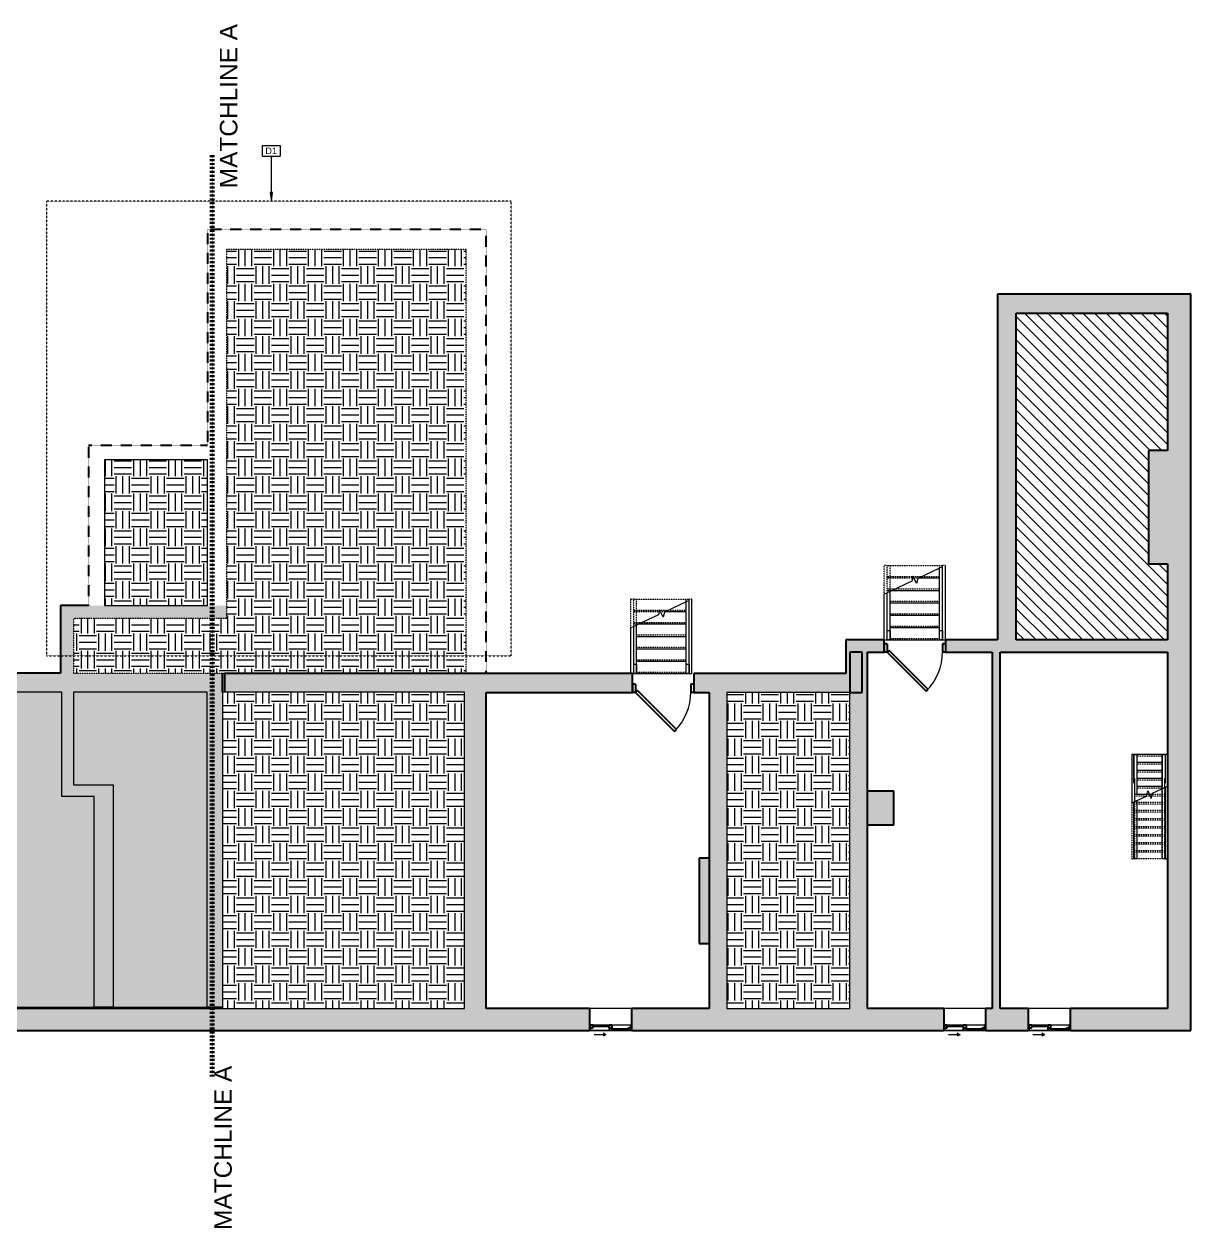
# Model space of a CAD drawing. Header units: inches. Extents: x -529 to 1015, y -2066 to -1239.
# Drawn here: x 214 to 1015, y -2066 to -1239 of the extents above; entities that cross this region are included whole.
import ezdxf

# ---------------------------------------------------------------- set-up
doc = ezdxf.new("R2010")
doc.units = ezdxf.units.IN
doc.header["$MEASUREMENT"] = 0
for name, pattern in [('Dash', [0.25, 0.125, -0.125]), ('Dash 1_16_', [0.125, 0.0625, -0.0625]), ('Demolished', [0.1875, 0.125, -0.0625]), ('Overhead 1_16_', [0.101562, 0.0625, -0.039062])]:
    doc.linetypes.add(name, pattern=pattern)
for name, color, linetype, lineweight in [('A-ANNO-KEYN', 231, 'Continuous', 9), ('A-ANNO-MATC', 214, 'Dash', 140), ('A-DETL', 90, 'Continuous', 9), ('A-DETL-GENF', 92, 'Continuous', 9), ('A-DETL-THIN', 151, 'Continuous', 9), ('A-DOOR', 31, 'Continuous', 18), ('A-DOOR-FRAM', 31, 'Continuous', 30), ('A-FLOR-HRAL', 11, 'Continuous', 18), ('A-GLAZ', 151, 'Continuous', 18), ('A-WALL', 113, 'Continuous', 18), ('A-WALL-PATT', 111, 'Continuous', 18), ('G-ANNO-TEXT', 231, 'Continuous', 9), ('I-WALL', 2, 'Continuous', 18), ('S-STRS', 31, 'Continuous', 18), ('S-STRS-MBND', 31, 'Continuous', 18)]:
    doc.layers.add(name, color=color, linetype=linetype, lineweight=lineweight)
doc.styles.add('Arial', font='arial.ttf', dxfattribs={"height": 4.5})
doc.styles.add('Swis721 Lt BT_1', font='swissl.ttf', dxfattribs={"height": 12})
pattern_1 = [(0, (0, 0), (12, 12), [12, -12]), (0, (0, 4.5), (12, 12), [12, -12]), (0, (0, 9), (12, 12), [12, -12]), (90, (1.5, 10.5), (-12, 12), [12, -12]), (90, (6, 10.5), (-12, 12), [12, -12]), (90, (10.5, 10.5), (-12, 12), [12, -12])]

# ---------------------------------------------------------------- blocks, each defined once
blk = doc.blocks.new('Top Rail Type - Top Rail_Internal_-5121904-BASEMENT - DEMOLITION')
at = {"layer": 'A-FLOR-HRAL', "lineweight": 9}
for p, q in [((975.82, -1740.61), (977.82, -1740.61)), ((975.82, -1760.16), (975.82, -1740.61)), ((977.82, -1740.61), (977.82, -1768.11)), ((975.82, -1812.11), (975.82, -1773.12)), ((977.82, -1772.18), (977.82, -1812.11)), ((977.82, -1812.11), (975.82, -1812.11))]:
    blk.add_line(p, q, dxfattribs=at)
blk = doc.blocks.new('Top Rail Type - Top Rail_Internal_-V1-BASEMENT - DEMOLITION')
at = {"layer": 'A-FLOR-HRAL', "lineweight": 9}
for p, q in [((977.82, -1740.61), (975.82, -1740.61)), ((975.82, -1740.61), (975.82, -1760.16)), ((977.82, -1740.61), (977.82, -1768.11))]:
    blk.add_line(p, q, dxfattribs=at)
at = {"layer": 'A-FLOR-HRAL', "linetype": 'Overhead 1_16_', "lineweight": 9}
for p, q in [((975.82, -1773.12), (975.82, -1812.11)), ((977.82, -1772.18), (977.82, -1812.11)), ((977.82, -1812.11), (975.82, -1812.11))]:
    blk.add_line(p, q, dxfattribs=at)
blk = doc.blocks.new('Top Rail Type - Top Rail_Internal_-5121915-BASEMENT - DEMOLITION')
at = {"layer": 'A-FLOR-HRAL', "lineweight": 9}
for p, q in [((995.31, -1740.61), (997.31, -1740.61)), ((995.31, -1812.11), (995.31, -1740.61)), ((997.31, -1740.61), (997.31, -1760.16)), ((997.31, -1763.1), (997.31, -1812.11)), ((997.31, -1812.11), (995.31, -1812.11))]:
    blk.add_line(p, q, dxfattribs=at)
blk = doc.blocks.new('Top Rail Type - Top Rail_Internal_-V2-BASEMENT - DEMOLITION')
at = {"layer": 'A-FLOR-HRAL', "lineweight": 9}
for p, q in [((997.31, -1740.61), (995.31, -1740.61)), ((995.31, -1740.61), (995.31, -1764.03)), ((997.31, -1740.61), (997.31, -1760.16)), ((995.31, -1764.03), (996.81, -1763.33))]:
    blk.add_line(p, q, dxfattribs=at)
at = {"layer": 'A-FLOR-HRAL', "linetype": 'Overhead 1_16_', "lineweight": 9}
for p, q in [((995.31, -1764.03), (995.31, -1812.11)), ((997.31, -1763.1), (997.31, -1812.11)), ((997.31, -1812.11), (995.31, -1812.11))]:
    blk.add_line(p, q, dxfattribs=at)
blk = doc.blocks.new('Window-Sliding-Double - 2_ 5_ w x 1_ 6_ H-5129606-BASEMENT - DEMOLITION')
at = {"layer": 'A-GLAZ'}
for p, q in [((3.25, 10.35), (5.25, 11.35)), ((3.25, 10.35), (5.25, 9.35)), ((3.25, 10.35), (11.25, 10.35)), ((14.5, 7.35), (-14.5, 7.35)), ((-14.5, -7.65), (14.5, -7.65))]:
    blk.add_line(p, q, dxfattribs=at)
at = {"layer": 'A-GLAZ', "color": 8, "lineweight": 30}
for p, q in [((-14.5, 7.35), (-14.5, -7.65)), ((-14.5, 7.35), (-12, 7.35)), ((-14.5, 3.85), (-13.75, 3.85)), ((-13.75, 7.35), (-13.75, 3.85)), ((-12, 5.6), (-13.75, 5.6)), ((-12, 7.35), (-12, 5.6)), ((-12, 6.475), (-0.875, 6.475)), ((-0.875, 3.85), (-0.875, 7.35)), ((-0.875, 7.35), (0.875, 7.35)), ((0.875, 5.6), (-0.875, 5.6)), ((-0.875, 3.85), (0.875, 3.85)), ((0.875, 7.35), (0.875, 3.85)), ((0.875, 4.725), (12, 4.725)), ((12, 5.6), (12, 3.85)), ((13.75, 5.6), (12, 5.6)), ((12, 3.85), (14.5, 3.85)), ((13.75, 7.35), (14.5, 7.35)), ((13.75, 7.35), (13.75, 3.85)), ((14.5, -7.65), (14.5, 7.35))]:
    blk.add_line(p, q, dxfattribs=at)
at = {"layer": 'A-GLAZ', "lineweight": 9}
for p, q in [((-13.75, 3.85), (-0.875, 3.85)), ((-12, 7.35), (-0.875, 7.35)), ((0.875, 7.35), (13.75, 7.35)), ((0.875, 3.85), (12, 3.85))]:
    blk.add_line(p, q, dxfattribs=at)
blk = doc.blocks.new('Single Flush - D1 3_2_ X 6_10_-6106282-BASEMENT - DEMOLITION')
at = {"layer": 'A-DOOR', "color": 8, "lineweight": 30}
for p, q in [((-7.83, 33.24), (-9.07, 32)), ((18.91, 6.5), (-7.83, 33.24)), ((-9.07, 32), (17.67, 5.26)), ((17.67, 5.26), (18.91, 6.5))]:
    blk.add_line(p, q, dxfattribs=at)
at = {"layer": 'A-DOOR', "lineweight": 9}
blk.add_arc((18.91, 6.5), 37.81, 135, 180.5, dxfattribs=at)
at = {"layer": 'A-DOOR-FRAM', "color": 8}
for p, q in [((-21, 0.75), (-21, 6.5)), ((-21, 6.5), (-19, 6.5)), ((-21, 0.75), (-19, 0.75)), ((-19, 0.75), (-19, 6.5)), ((19, 0.75), (19, 6.5)), ((19, 6.5), (21, 6.5)), ((19, 0.75), (21, 0.75)), ((21, 0.75), (21, 6.5))]:
    blk.add_line(p, q, dxfattribs=at)
blk = doc.blocks.new('Single Flush - D1 3_2_ X 6_10_-6106283-BASEMENT - DEMOLITION')
at = {"layer": 'A-DOOR', "color": 8, "lineweight": 30}
for p, q in [((-7.83, 30.99), (-9.07, 29.75)), ((-9.07, 29.75), (17.67, 3.01)), ((18.91, 4.25), (-7.83, 30.99)), ((17.67, 3.01), (18.91, 4.25))]:
    blk.add_line(p, q, dxfattribs=at)
at = {"layer": 'A-DOOR', "lineweight": 9}
blk.add_arc((18.91, 4.25), 37.81, 135, 180.5, dxfattribs=at)
at = {"layer": 'A-DOOR-FRAM', "color": 8}
for p, q in [((-21, -1.5), (-21, 4.25)), ((-21, 4.25), (-19, 4.25)), ((-19, -1.5), (-19, 4.25)), ((19, -1.5), (19, 4.25)), ((19, 4.25), (21, 4.25)), ((21, -1.5), (21, 4.25)), ((-21, -1.5), (-19, -1.5)), ((19, -1.5), (21, -1.5))]:
    blk.add_line(p, q, dxfattribs=at)
blk = doc.blocks.new('Top Rail Type - Top Rail_Internal_-5648982-BASEMENT - DEMOLITION')
at = {"layer": 'A-FLOR-HRAL', "lineweight": 9}
blk.add_hatch(color=7, dxfattribs=at).paths.add_polyline_path([(670.58, -1678.59), (670.58, -1678.58), (668.58, -1678.59)], flags=0)
for p, q in [((668.58, -1678.59), (670.58, -1678.59)), ((668.58, -1684.97), (668.58, -1678.59)), ((670.58, -1684.97), (668.58, -1684.97)), ((670.58, -1678.59), (670.58, -1684.97))]:
    blk.add_line(p, q, dxfattribs=at)
blk = doc.blocks.new('Top Rail Type - Top Rail_Internal_-V5-BASEMENT - DEMOLITION')
at = {"layer": 'A-FLOR-HRAL', "linetype": 'Overhead 1_16_', "lineweight": 9}
for p, q in [((668.58, -1633.97), (670.58, -1633.97)), ((668.58, -1635.83), (668.58, -1633.97)), ((670.58, -1634.9), (670.58, -1633.97))]:
    blk.add_line(p, q, dxfattribs=at)
at = {"layer": 'A-FLOR-HRAL', "lineweight": 9}
for p, q in [((670.58, -1634.9), (668.58, -1635.83)), ((668.58, -1684.97), (668.58, -1635.83)), ((670.58, -1684.97), (670.58, -1634.9)), ((668.58, -1684.97), (670.58, -1684.97))]:
    blk.add_line(p, q, dxfattribs=at)
blk = doc.blocks.new('Top Rail Type - Top Rail_Internal_-5648993-BASEMENT - DEMOLITION')
at = {"layer": 'A-FLOR-HRAL', "lineweight": 9}
blk.add_hatch(color=7, dxfattribs=at).paths.add_polyline_path([(634.58, -1678.59), (634.58, -1678.58), (632.58, -1678.59)], flags=0)
for p, q in [((632.58, -1678.59), (634.58, -1678.59)), ((632.58, -1684.97), (632.58, -1678.59)), ((634.58, -1684.97), (632.58, -1684.97)), ((634.58, -1678.59), (634.58, -1684.97))]:
    blk.add_line(p, q, dxfattribs=at)
blk = doc.blocks.new('Top Rail Type - Top Rail_Internal_-V6-BASEMENT - DEMOLITION')
at = {"layer": 'A-FLOR-HRAL', "linetype": 'Overhead 1_16_', "lineweight": 9}
for p, q in [((632.58, -1633.97), (634.58, -1633.97)), ((632.58, -1652.62), (632.58, -1633.97)), ((634.58, -1651.69), (634.58, -1633.97))]:
    blk.add_line(p, q, dxfattribs=at)
at = {"layer": 'A-FLOR-HRAL', "lineweight": 9}
for p, q in [((634.58, -1651.69), (632.58, -1652.62)), ((634.58, -1684.97), (634.58, -1651.69)), ((632.58, -1684.97), (632.58, -1652.62)), ((632.58, -1684.97), (634.58, -1684.97))]:
    blk.add_line(p, q, dxfattribs=at)
blk = doc.blocks.new('Top Rail Type - Top Rail_Internal_-5649485-BASEMENT - DEMOLITION')
at = {"layer": 'A-FLOR-HRAL', "lineweight": 9}
blk.add_hatch(color=7, dxfattribs=at).paths.add_polyline_path([(844.49, -1655.53), (844.49, -1655.52), (842.49, -1655.53)], flags=0)
for p, q in [((842.49, -1655.53), (844.49, -1655.53)), ((842.49, -1661.91), (842.49, -1655.53)), ((844.49, -1655.53), (844.49, -1661.91)), ((844.49, -1661.91), (842.49, -1661.91))]:
    blk.add_line(p, q, dxfattribs=at)
blk = doc.blocks.new('Top Rail Type - Top Rail_Internal_-V7-BASEMENT - DEMOLITION')
at = {"layer": 'A-FLOR-HRAL', "linetype": 'Overhead 1_16_', "lineweight": 9}
for p, q in [((842.49, -1610.91), (844.49, -1610.91)), ((842.49, -1612.77), (842.49, -1610.91)), ((844.49, -1611.84), (844.49, -1610.91))]:
    blk.add_line(p, q, dxfattribs=at)
at = {"layer": 'A-FLOR-HRAL', "lineweight": 9}
for p, q in [((844.49, -1611.84), (842.49, -1612.77)), ((842.49, -1661.91), (842.49, -1612.77)), ((844.49, -1661.91), (844.49, -1611.84)), ((842.49, -1661.91), (844.49, -1661.91))]:
    blk.add_line(p, q, dxfattribs=at)
blk = doc.blocks.new('Top Rail Type - Top Rail_Internal_-5649496-BASEMENT - DEMOLITION')
at = {"layer": 'A-FLOR-HRAL', "lineweight": 9}
blk.add_hatch(color=7, dxfattribs=at).paths.add_polyline_path([(808.49, -1655.53), (808.49, -1655.52), (806.49, -1655.53)], flags=0)
for p, q in [((806.49, -1655.53), (808.49, -1655.53)), ((806.49, -1661.91), (806.49, -1655.53)), ((808.49, -1655.53), (808.49, -1661.91)), ((808.49, -1661.91), (806.49, -1661.91))]:
    blk.add_line(p, q, dxfattribs=at)
blk = doc.blocks.new('Top Rail Type - Top Rail_Internal_-V8-BASEMENT - DEMOLITION')
at = {"layer": 'A-FLOR-HRAL', "linetype": 'Overhead 1_16_', "lineweight": 9}
for p, q in [((806.49, -1610.91), (808.49, -1610.91)), ((806.49, -1629.56), (806.49, -1610.91)), ((808.49, -1628.63), (808.49, -1610.91))]:
    blk.add_line(p, q, dxfattribs=at)
at = {"layer": 'A-FLOR-HRAL', "lineweight": 9}
for p, q in [((808.49, -1628.63), (806.49, -1629.56)), ((806.49, -1661.91), (806.49, -1629.56)), ((808.49, -1661.91), (808.49, -1628.63)), ((806.49, -1661.91), (808.49, -1661.91))]:
    blk.add_line(p, q, dxfattribs=at)
blk = doc.blocks.new('Keynote Tag - Keynote Number - Boxed-135510-BASEMENT - DEMOLITION')
at = {"layer": 'A-ANNO-KEYN'}
for p, q in [((-0.125, -0.079), (-0.125, 0.078)), ((-0.125, 0.078), (0.125, 0.078)), ((0.125, 0.078), (0.125, -0.079)), ((-0.125, -0.079), (0.125, -0.079))]:
    blk.add_line(p, q, dxfattribs=at)

msp = doc.modelspace()

# ---------------------------------------------------------------- hatches: boundary and pattern name
at = {"layer": 'A-ANNO-KEYN'}
msp.add_hatch(color=256, dxfattribs=at).paths.add_polyline_path([(383.91, -1360.78), (384.7, -1354.78), (383.12, -1354.78)], flags=0)
at = {"layer": 'A-DETL-GENF'}
h = msp.add_hatch(dxfattribs=at)
h.set_pattern_fill('FP_2', style=0, pattern_type=2)
h.set_pattern_definition(pattern_1)
h.paths.add_polyline_path([(248.17, -1684.72), (517.51, -1684.72), (517.51, -1394.01), (353.02, -1394.01), (353.02, -1647.16), (248.17, -1647.16)], flags=0)
h = msp.add_hatch(dxfattribs=at)
h.set_pattern_fill('FP_1', style=0, pattern_type=2)
h.set_pattern_definition([(135, (0, 0), (-4.006467, -4.006467), [])])
h.paths.add_polyline_path([(895.14, -1661.91), (998.98, -1661.91), (998.98, -1609.64), (985.93, -1609.64), (985.93, -1531.85), (998.98, -1531.85), (998.98, -1437.56), (895.14, -1437.56), (895.14, -1632.41)], flags=0)
h = msp.add_hatch(dxfattribs=at)
h.set_pattern_fill('FP_2', style=0, pattern_type=2)
h.set_pattern_definition(pattern_1)
h.paths.add_polyline_path([(339.82, -1914.02), (339.82, -1697.72), (248.17, -1697.72), (248.17, -1761.34), (275.33, -1761.34), (275.33, -1914.02)], flags=0)
h.paths.add_polyline_path([(262.33, -1914.02), (262.33, -1769.34), (240.17, -1769.34), (240.17, -1697.72), (-98.82, -1697.72), (-98.82, -1914.02), (240.19, -1914.02)], flags=0)
h.paths.add_polyline_path([(-111.82, -1914.02), (-111.82, -1697.72), (-184.71, -1697.72), (-184.71, -1914.02), (-168.51, -1914.02)], flags=0)
h.paths.add_polyline_path([(-270.69, -1914.02), (-197.71, -1914.02), (-197.71, -1697.44), (-277.95, -1697.44), (-277.95, -1757.44), (-315.17, -1757.44), (-315.17, -1914.02)], flags=0)
h.paths.add_polyline_path([(-372.87, -1746.44), (-295.32, -1746.44), (-295.32, -1457.2), (-435.57, -1457.2), (-435.57, -1746.44)], flags=0)
h.paths.add_polyline_path([(-128.02, -1684.72), (-128.02, -1567.25), (-184.71, -1567.25), (-184.71, -1684.72), (-168.51, -1684.72)], flags=0)
h.paths.add_polyline_path([(-277.95, -1684.72), (-197.71, -1684.72), (-197.71, -1567.25), (-277.95, -1567.25), (-277.95, -1632.41)], flags=0)
h = msp.add_hatch(dxfattribs=at)
h.set_pattern_fill('FP_2', style=0, pattern_type=2)
h.set_pattern_definition(pattern_1)
h.paths.add_polyline_path([(340.02, -1638.29), (340.02, -1538.37), (269.34, -1538.37), (269.34, -1638.29)], flags=0)
h = msp.add_hatch(dxfattribs=at)
h.set_pattern_fill('FP_2', style=0, pattern_type=2)
h.set_pattern_definition(pattern_1)
h.paths.add_polyline_path([(350.44, -1914.91), (516.38, -1914.91), (516.38, -1697.72), (350.44, -1697.72)], flags=0)
h = msp.add_hatch(dxfattribs=at)
h.set_pattern_fill('FP_2', style=0, pattern_type=2)
h.set_pattern_definition(pattern_1)
h.paths.add_polyline_path([(696.44, -1914.91), (780.99, -1914.91), (780.99, -1697.97), (696.44, -1697.97), (696.44, -1799.87)], flags=0)
at = {"layer": 'A-WALL-PATT', "lineweight": 9}
for points in [[(882.14, -1661.91), (895.14, -1661.91), (895.14, -1424.56), (882.14, -1424.56), (882.14, -1632.41)], [(998.98, -1437.56), (1014.98, -1437.56), (1014.98, -1424.56), (895.14, -1424.56), (895.14, -1437.56), (985.93, -1437.56)], [(998.98, -1929.91), (1014.98, -1929.91), (1014.98, -1437.56), (998.98, -1437.56), (998.98, -1914.91)], [(985.98, -1609.64), (998.98, -1609.64), (998.98, -1531.85), (985.98, -1531.85), (985.98, -1609.61)], [(239.3, -1649.3), (248.17, -1649.3), (248.17, -1638.29), (239.3, -1638.29)], [(340.02, -1647.16), (353.02, -1647.16), (353.02, -1638.29), (248.17, -1638.29), (248.17, -1647.16), (269.34, -1647.16)], [(239.3, -1684.72), (248.17, -1684.72), (248.17, -1649.3), (239.3, -1649.3)], [(780.99, -1697.97), (789.27, -1697.97), (789.27, -1661.91), (778.27, -1661.91), (778.27, -1697.97)], [(998.98, -1670.41), (998.98, -1661.91), (895.14, -1661.91), (895.14, -1670.41), (985.93, -1670.41)], [(780.99, -1914.91), (792.99, -1914.91), (792.99, -1670.41), (780.99, -1670.41), (780.99, -1799.87)], [(883.98, -1914.91), (883.98, -1670.41), (878.48, -1670.41), (878.48, -1914.91)], [(350.44, -1697.72), (350.44, -1684.72), (-190.36, -1684.72), (-190.36, -1697.72), (339.82, -1697.72)], [(444.54, -1697.72), (516.38, -1697.72), (516.38, -1684.97), (351.82, -1684.97), (351.82, -1697.72)], [(240.17, -1761.34), (248.17, -1761.34), (248.17, -1697.72), (240.17, -1697.72)], [(339.82, -1914.02), (350.44, -1914.02), (350.44, -1697.72), (339.82, -1697.72), (339.82, -1761.34)], [(531.38, -1914.91), (531.38, -1697.97), (516.38, -1697.97), (516.38, -1914.91)], [(696.44, -1914.91), (696.44, -1697.97), (684.44, -1697.97), (684.44, -1914.91)], [(262.33, -1769.34), (275.33, -1769.34), (275.33, -1761.34), (240.17, -1761.34), (240.17, -1769.34), (248.17, -1769.34)], [(810.99, -1788.84), (810.99, -1765.78), (792.99, -1765.78), (792.99, -1788.84)], [(262.33, -1914.02), (275.33, -1914.02), (275.33, -1769.34), (262.33, -1769.34), (262.33, -1774.17)], [(684.54, -1870.37), (684.54, -1811.65), (677.54, -1811.65), (677.54, -1870.37)]]:
    msp.add_hatch(color=7, dxfattribs=at).paths.add_polyline_path(points, flags=0)
h = msp.add_hatch(color=7, dxfattribs=at)
h.paths.add_polyline_path([(883.98, -1670.41), (895.14, -1670.41), (895.14, -1661.91), (846.49, -1661.91), (846.49, -1670.41), (878.48, -1670.41)], flags=0)
h.paths.add_polyline_path([(789.27, -1670.41), (804.49, -1670.41), (804.49, -1661.91), (789.27, -1661.91)], flags=0)
h = msp.add_hatch(color=7, dxfattribs=at)
h.paths.add_polyline_path([(778.27, -1697.97), (778.27, -1684.97), (673.81, -1684.97), (673.81, -1697.97), (751.07, -1697.97)], flags=0)
h.paths.add_polyline_path([(631.81, -1697.97), (631.81, -1684.97), (516.38, -1684.97), (516.38, -1697.97), (531.38, -1697.97)], flags=0)
h = msp.add_hatch(color=7, dxfattribs=at)
h.paths.add_polyline_path([(998.98, -1929.91), (998.98, -1914.91), (932.33, -1914.91), (932.33, -1929.91)], flags=0)
h.paths.add_polyline_path([(903.33, -1929.91), (903.33, -1914.91), (874.31, -1914.91), (874.31, -1929.91)], flags=0)
h.paths.add_polyline_path([(845.31, -1929.91), (845.31, -1914.91), (631.29, -1914.91), (631.29, -1929.91), (648.9, -1929.91)], flags=0)
h.paths.add_polyline_path([(602.29, -1929.91), (602.29, -1914.91), (-477.67, -1914.91), (-477.67, -1929.91), (516.38, -1929.91)], flags=0)
h.paths.add_polyline_path([(-513.17, -1929.91), (-506.67, -1929.91), (-506.67, -1914.91), (-513.17, -1914.91)], flags=0)

# ---------------------------------------------------------------- linework, layer by layer
at = {"layer": 'A-ANNO-KEYN'}
for p, q in [((383.91, -1360.78), (383.91, -1330)), ((384.7, -1354.78), (383.12, -1354.78)), ((383.12, -1354.78), (383.91, -1360.78)), ((383.91, -1360.78), (384.7, -1354.78))]:
    msp.add_line(p, q, dxfattribs=at)
at = {"layer": 'A-ANNO-MATC'}
msp.add_line((343.25, -1328.69), (343.25, -1961.69), dxfattribs=at)
at = {"layer": 'A-DETL', "linetype": 'Dash', "lineweight": 18}
for p, q in [((548.44, -1360.82), (229.65, -1360.82)), ((229.65, -1360.82), (229.65, -1672.82)), ((548.44, -1672.82), (548.44, -1360.82)), ((229.65, -1672.82), (548.44, -1672.82))]:
    msp.add_line(p, q, dxfattribs=at)
at = {"layer": 'A-DETL', "linetype": 'Dash 1_16_', "lineweight": 18}
for p, q in [((517.51, -1394.01), (353.02, -1394.01)), ((353.02, -1394.01), (353.02, -1647.16)), ((517.51, -1684.72), (517.51, -1394.01)), ((353.02, -1647.16), (248.17, -1647.16)), ((248.17, -1647.16), (248.17, -1684.72)), ((248.17, -1684.72), (353.02, -1684.72)), ((353.02, -1684.72), (517.51, -1684.72))]:
    msp.add_line(p, q, dxfattribs=at)
at = {"layer": 'A-DETL-THIN'}
for p, q in [((895.14, -1437.56), (895.14, -1661.91)), ((998.98, -1437.56), (895.14, -1437.56)), ((998.98, -1531.85), (998.98, -1437.56)), ((985.93, -1609.64), (985.93, -1531.85)), ((985.93, -1531.85), (998.98, -1531.85)), ((340.02, -1538.37), (269.34, -1538.37)), ((269.34, -1538.37), (269.34, -1638.29)), ((340.02, -1638.29), (340.02, -1538.37)), ((998.98, -1609.64), (985.93, -1609.64)), ((998.98, -1661.91), (998.98, -1609.64)), ((269.34, -1638.29), (340.02, -1638.29)), ((895.14, -1661.91), (998.98, -1661.91)), ((240.17, -1697.72), (-98.82, -1697.72)), ((240.17, -1769.34), (240.17, -1697.72)), ((339.82, -1697.72), (248.17, -1697.72)), ((248.17, -1697.72), (248.17, -1761.34)), ((339.82, -1914.02), (339.82, -1697.72)), ((516.38, -1697.72), (350.44, -1697.72)), ((350.44, -1697.72), (350.44, -1914.91)), ((516.38, -1914.91), (516.38, -1697.72)), ((780.99, -1697.97), (696.44, -1697.97)), ((696.44, -1697.97), (696.44, -1914.91)), ((780.99, -1914.91), (780.99, -1697.97)), ((248.17, -1761.34), (275.33, -1761.34)), ((275.33, -1761.34), (275.33, -1914.02)), ((262.33, -1769.34), (240.17, -1769.34)), ((262.33, -1914.02), (262.33, -1769.34)), ((-98.82, -1914.02), (262.33, -1914.02)), ((275.33, -1914.02), (339.82, -1914.02)), ((350.44, -1914.91), (516.38, -1914.91)), ((696.44, -1914.91), (780.99, -1914.91))]:
    msp.add_line(p, q, dxfattribs=at)
at = {"layer": 'A-WALL', "color": 250, "linetype": 'Demolished', "lineweight": 30}
for p, q in [((340.02, -1380.14), (340.02, -1528.37)), ((531.38, -1380.14), (340.02, -1380.14)), ((531.38, -1684.72), (531.38, -1380.14)), ((258.34, -1528.37), (258.34, -1638.29)), ((340.02, -1528.37), (258.34, -1528.37)), ((517.51, -1684.72), (531.38, -1684.72))]:
    msp.add_line(p, q, dxfattribs=at)
at = {"layer": 'A-WALL', "color": 8, "lineweight": 30}
for p, q in [((882.14, -1424.56), (882.14, -1661.91)), ((1014.98, -1424.56), (882.14, -1424.56)), ((1014.98, -1929.91), (1014.98, -1424.56)), ((895.14, -1661.91), (895.14, -1437.56)), ((895.14, -1437.56), (998.98, -1437.56)), ((998.98, -1437.56), (998.98, -1531.85)), ((998.98, -1531.85), (985.98, -1531.85)), ((985.98, -1531.85), (985.98, -1609.64)), ((985.98, -1609.64), (998.98, -1609.64)), ((998.98, -1609.64), (998.98, -1661.91)), ((258.34, -1638.29), (239.3, -1638.29)), ((239.3, -1638.29), (239.3, -1684.72)), ((778.27, -1661.91), (778.27, -1684.97)), ((804.49, -1661.91), (778.27, -1661.91)), ((804.49, -1670.41), (804.49, -1661.91)), ((882.14, -1661.91), (846.49, -1661.91)), ((846.49, -1661.91), (846.49, -1670.41)), ((998.98, -1661.91), (895.14, -1661.91)), ((789.27, -1697.97), (789.27, -1670.41)), ((792.99, -1670.41), (804.49, -1670.41)), ((846.49, -1670.41), (878.48, -1670.41)), ((883.98, -1670.41), (998.98, -1670.41)), ((998.98, -1670.41), (998.98, -1914.91)), ((239.3, -1684.72), (-115.02, -1684.72)), ((350.44, -1697.72), (350.44, -1684.72)), ((631.81, -1684.97), (351.82, -1684.97)), ((351.82, -1684.97), (351.82, -1697.72)), ((631.81, -1697.97), (631.81, -1684.97)), ((778.27, -1684.97), (673.81, -1684.97)), ((673.81, -1684.97), (673.81, -1697.97)), ((531.38, -1697.97), (631.81, -1697.97)), ((531.38, -1914.91), (531.38, -1697.97)), ((673.81, -1697.97), (684.44, -1697.97)), ((780.99, -1697.97), (789.27, -1697.97)), ((350.44, -1914.91), (-315.17, -1914.91)), ((262.33, -1914.02), (275.33, -1914.02)), ((602.29, -1914.91), (531.38, -1914.91)), ((684.44, -1914.91), (631.29, -1914.91)), ((845.31, -1914.91), (792.99, -1914.91)), ((878.48, -1914.91), (874.31, -1914.91)), ((903.33, -1914.91), (883.98, -1914.91)), ((998.98, -1914.91), (932.33, -1914.91)), ((-477.67, -1929.91), (602.29, -1929.91)), ((631.29, -1929.91), (845.31, -1929.91)), ((874.31, -1929.91), (903.33, -1929.91)), ((932.33, -1929.91), (1014.98, -1929.91))]:
    msp.add_line(p, q, dxfattribs=at)
at = {"layer": 'I-WALL', "color": 8, "lineweight": 30}
for p, q in [((789.27, -1670.41), (780.99, -1670.41)), ((780.99, -1670.41), (780.99, -1697.97)), ((792.99, -1914.91), (792.99, -1670.41)), ((878.48, -1670.41), (878.48, -1914.91)), ((883.98, -1914.91), (883.98, -1670.41)), ((684.44, -1697.97), (684.44, -1914.91)), ((810.99, -1765.78), (792.99, -1765.78)), ((810.99, -1788.84), (810.99, -1765.78)), ((792.99, -1788.84), (810.99, -1788.84)), ((684.54, -1811.65), (677.54, -1811.65)), ((677.54, -1811.65), (677.54, -1870.37)), ((684.54, -1870.37), (684.54, -1811.65)), ((677.54, -1870.37), (684.54, -1870.37)), ((339.82, -1914.02), (350.44, -1914.02))]:
    msp.add_line(p, q, dxfattribs=at)
at = {"layer": 'S-STRS', "lineweight": 9}
for p, q in [((846.49, -1661.91), (846.49, -1610.91)), ((824, -1619.41), (824.89, -1619.41)), ((828.26, -1619.41), (842.49, -1619.41)), ((672.58, -1684.97), (672.58, -1633.97)), ((804.49, -1661.91), (804.49, -1630.49)), ((810.03, -1627.91), (842.49, -1627.91)), ((650.09, -1642.47), (650.98, -1642.47)), ((654.35, -1642.47), (668.58, -1642.47)), ((808.49, -1636.41), (842.49, -1636.41)), ((636.13, -1650.97), (668.58, -1650.97)), ((808.49, -1644.91), (842.49, -1644.91)), ((630.58, -1684.97), (630.58, -1653.55)), ((634.58, -1659.47), (668.58, -1659.47)), ((808.49, -1653.41), (842.49, -1653.41)), ((634.58, -1667.97), (668.58, -1667.97)), ((804.49, -1661.91), (806.49, -1661.91)), ((808.49, -1661.91), (842.49, -1661.91)), ((844.49, -1661.91), (846.49, -1661.91)), ((634.58, -1676.47), (668.58, -1676.47)), ((631.81, -1684.97), (632.58, -1684.97)), ((634.58, -1684.97), (668.58, -1684.97)), ((670.58, -1684.97), (672.58, -1684.97)), ((975.82, -1740.61), (974.32, -1740.61)), ((974.32, -1740.61), (974.32, -1773.82)), ((995.31, -1740.61), (977.82, -1740.61)), ((998.81, -1740.61), (997.31, -1740.61)), ((998.81, -1740.61), (998.81, -1762.4)), ((995.31, -1746.11), (977.82, -1746.11)), ((995.31, -1751.61), (977.82, -1751.61)), ((976.32, -1757.11), (976.32, -1762.61)), ((995.31, -1757.11), (977.82, -1757.11)), ((996.81, -1757.11), (996.81, -1762.61)), ((976.32, -1762.61), (976.32, -1768.11)), ((976.32, -1768.11), (976.32, -1772.88)), ((984.76, -1768.11), (976.32, -1768.11)), ((995.31, -1762.61), (977.82, -1762.61)), ((988.37, -1768.11), (986.57, -1768.11)), ((996.81, -1762.61), (996.81, -1763.33))]:
    msp.add_line(p, q, dxfattribs=at)
at = {"layer": 'S-STRS', "linetype": 'Overhead 1_16_', "lineweight": 9}
for p, q in [((824.24, -1618.41), (824.42, -1618.41)), ((830.41, -1618.41), (842.49, -1618.41)), ((812.18, -1626.91), (842.49, -1626.91)), ((808.49, -1635.41), (842.49, -1635.41)), ((650.33, -1641.47), (650.51, -1641.47)), ((656.5, -1641.47), (668.58, -1641.47)), ((808.49, -1643.91), (842.49, -1643.91)), ((638.27, -1649.97), (668.58, -1649.97)), ((808.49, -1652.41), (842.49, -1652.41)), ((634.58, -1658.47), (668.58, -1658.47)), ((634.58, -1666.97), (668.58, -1666.97)), ((808.49, -1660.91), (842.49, -1660.91)), ((634.58, -1675.47), (668.58, -1675.47)), ((634.58, -1683.97), (668.58, -1683.97)), ((995.31, -1741.61), (977.82, -1741.61)), ((995.31, -1747.11), (977.82, -1747.11)), ((995.31, -1752.61), (977.82, -1752.61)), ((995.31, -1758.11), (977.82, -1758.11)), ((995.31, -1763.61), (977.82, -1763.61)), ((984.42, -1769.11), (976.32, -1769.11)), ((988.13, -1769.11), (987.03, -1769.11))]:
    msp.add_line(p, q, dxfattribs=at)
at = {"layer": 'S-STRS-MBND', "linetype": 'Overhead 1_16_', "lineweight": 9}
for p, q in [((806.49, -1610.91), (804.49, -1610.91)), ((804.49, -1630.49), (804.49, -1610.91)), ((806.49, -1629.56), (806.49, -1610.91)), ((806.49, -1610.91), (844.49, -1610.91)), ((846.49, -1610.91), (844.49, -1610.91)), ((844.49, -1611.84), (844.49, -1610.91)), ((806.49, -1618.41), (824.24, -1618.41)), ((806.49, -1619.41), (824, -1619.41)), ((824.42, -1618.41), (830.41, -1618.41)), ((824.89, -1619.41), (828.26, -1619.41)), ((806.49, -1626.91), (812.18, -1626.91)), ((632.58, -1633.97), (630.58, -1633.97)), ((630.58, -1653.55), (630.58, -1633.97)), ((632.58, -1652.62), (632.58, -1633.97)), ((632.58, -1633.97), (670.58, -1633.97)), ((672.58, -1633.97), (670.58, -1633.97)), ((670.58, -1634.9), (670.58, -1633.97)), ((806.49, -1627.91), (810.03, -1627.91)), ((632.58, -1641.47), (650.33, -1641.47)), ((632.58, -1642.47), (650.09, -1642.47)), ((650.51, -1641.47), (656.5, -1641.47)), ((650.98, -1642.47), (654.35, -1642.47)), ((632.58, -1649.97), (638.27, -1649.97)), ((632.58, -1650.97), (636.13, -1650.97)), ((986.57, -1768.11), (984.76, -1768.11)), ((996.81, -1768.11), (988.37, -1768.11)), ((996.81, -1763.33), (996.81, -1812.11)), ((998.81, -1762.4), (998.81, -1812.11)), ((974.32, -1773.82), (974.32, -1812.11)), ((976.32, -1772.88), (976.32, -1812.11)), ((996.81, -1773.61), (976.32, -1773.61)), ((996.81, -1774.61), (976.32, -1774.61)), ((987.03, -1769.11), (984.42, -1769.11)), ((996.81, -1769.11), (988.13, -1769.11)), ((996.81, -1779.11), (976.32, -1779.11)), ((996.81, -1780.11), (976.32, -1780.11)), ((996.81, -1784.61), (976.32, -1784.61)), ((996.81, -1785.61), (976.32, -1785.61)), ((996.81, -1790.11), (976.32, -1790.11)), ((996.81, -1791.11), (976.32, -1791.11)), ((996.81, -1795.61), (976.32, -1795.61)), ((996.81, -1796.61), (976.32, -1796.61)), ((996.81, -1801.11), (976.32, -1801.11)), ((996.81, -1802.11), (976.32, -1802.11)), ((996.81, -1806.61), (976.32, -1806.61)), ((996.81, -1807.61), (976.32, -1807.61)), ((974.32, -1812.11), (976.32, -1812.11)), ((996.81, -1812.11), (976.32, -1812.11)), ((996.81, -1812.11), (998.81, -1812.11))]:
    msp.add_line(p, q, dxfattribs=at)
at = {"layer": 'S-STRS-MBND', "lineweight": 9}
for p, q in [((824.3, -1618.15), (823.45, -1621.65)), ((826.68, -1623.25), (824.3, -1618.15)), ((842.49, -1612.77), (827.53, -1619.75)), ((823.45, -1621.65), (808.49, -1628.63)), ((827.53, -1619.75), (826.68, -1623.25)), ((668.58, -1635.83), (653.62, -1642.81)), ((806.49, -1629.56), (804.49, -1630.49)), ((650.39, -1641.21), (649.54, -1644.71)), ((652.77, -1646.31), (650.39, -1641.21)), ((653.62, -1642.81), (652.77, -1646.31)), ((649.54, -1644.71), (634.58, -1651.69)), ((632.58, -1652.62), (630.58, -1653.55)), ((984.53, -1769.06), (985.38, -1765.56)), ((985.38, -1765.56), (987.75, -1770.66)), ((987.75, -1770.66), (988.61, -1767.16)), ((988.61, -1767.16), (998.81, -1762.4)), ((974.32, -1773.82), (984.53, -1769.06))]:
    msp.add_line(p, q, dxfattribs=at)

# ---------------------------------------------------------------- block references
at = {"layer": 'A-ANNO-KEYN', "xscale": 47.99999999999997, "yscale": 47.99999999999997, "zscale": 47.99999999999997}
msp.add_blockref('Keynote Tag - Keynote Number - Boxed-135510-BASEMENT - DEMOLITION', (383.91, -1326.19), dxfattribs=at)
at = {"layer": 'A-DOOR', "rotation": 180}
for name, p in [('Single Flush - D1 3_2_ X 6_10_-6106283-BASEMENT - DEMOLITION', (825.49, -1666.16)), ('Single Flush - D1 3_2_ X 6_10_-6106282-BASEMENT - DEMOLITION', (652.81, -1691.47))]:
    msp.add_blockref(name, p, dxfattribs=at)
at = {"layer": 'A-FLOR-HRAL', "lineweight": 9}
for name in ['Top Rail Type - Top Rail_Internal_-V8-BASEMENT - DEMOLITION', 'Top Rail Type - Top Rail_Internal_-V7-BASEMENT - DEMOLITION', 'Top Rail Type - Top Rail_Internal_-V6-BASEMENT - DEMOLITION', 'Top Rail Type - Top Rail_Internal_-V5-BASEMENT - DEMOLITION', 'Top Rail Type - Top Rail_Internal_-5649496-BASEMENT - DEMOLITION', 'Top Rail Type - Top Rail_Internal_-5649485-BASEMENT - DEMOLITION', 'Top Rail Type - Top Rail_Internal_-5648993-BASEMENT - DEMOLITION', 'Top Rail Type - Top Rail_Internal_-5648982-BASEMENT - DEMOLITION', 'Top Rail Type - Top Rail_Internal_-5121904-BASEMENT - DEMOLITION', 'Top Rail Type - Top Rail_Internal_-V1-BASEMENT - DEMOLITION', 'Top Rail Type - Top Rail_Internal_-5121915-BASEMENT - DEMOLITION', 'Top Rail Type - Top Rail_Internal_-V2-BASEMENT - DEMOLITION']:
    msp.add_blockref(name, (0, 0), dxfattribs=at)
at = {"layer": 'A-GLAZ', "rotation": 180}
for p in [(616.79, -1922.56), (859.81, -1922.56), (917.83, -1922.56)]:
    msp.add_blockref('Window-Sliding-Double - 2_ 5_ w x 1_ 6_ H-5129606-BASEMENT - DEMOLITION', p, dxfattribs=at)

# ---------------------------------------------------------------- texts
at = {"layer": 'A-ANNO-KEYN', "insert": (379.76, -1323.97), "char_height": 4.5, "width": 9.8475, "attachment_point": 1, "style": 'Arial'}
msp.add_mtext('D1', dxfattribs=at)
at = {"layer": 'G-ANNO-TEXT', "color": 7, "char_height": 12, "width": 127.1085, "attachment_point": 1, "rotation": 90, "style": 'Swis721 Lt BT_1'}
for insert in [(348.59, -1351.87), (344.74, -2066.88)]:
    msp.add_mtext('MATCHLINE A', dxfattribs=dict(at, insert=insert))

doc.saveas('drawing.dxf')
